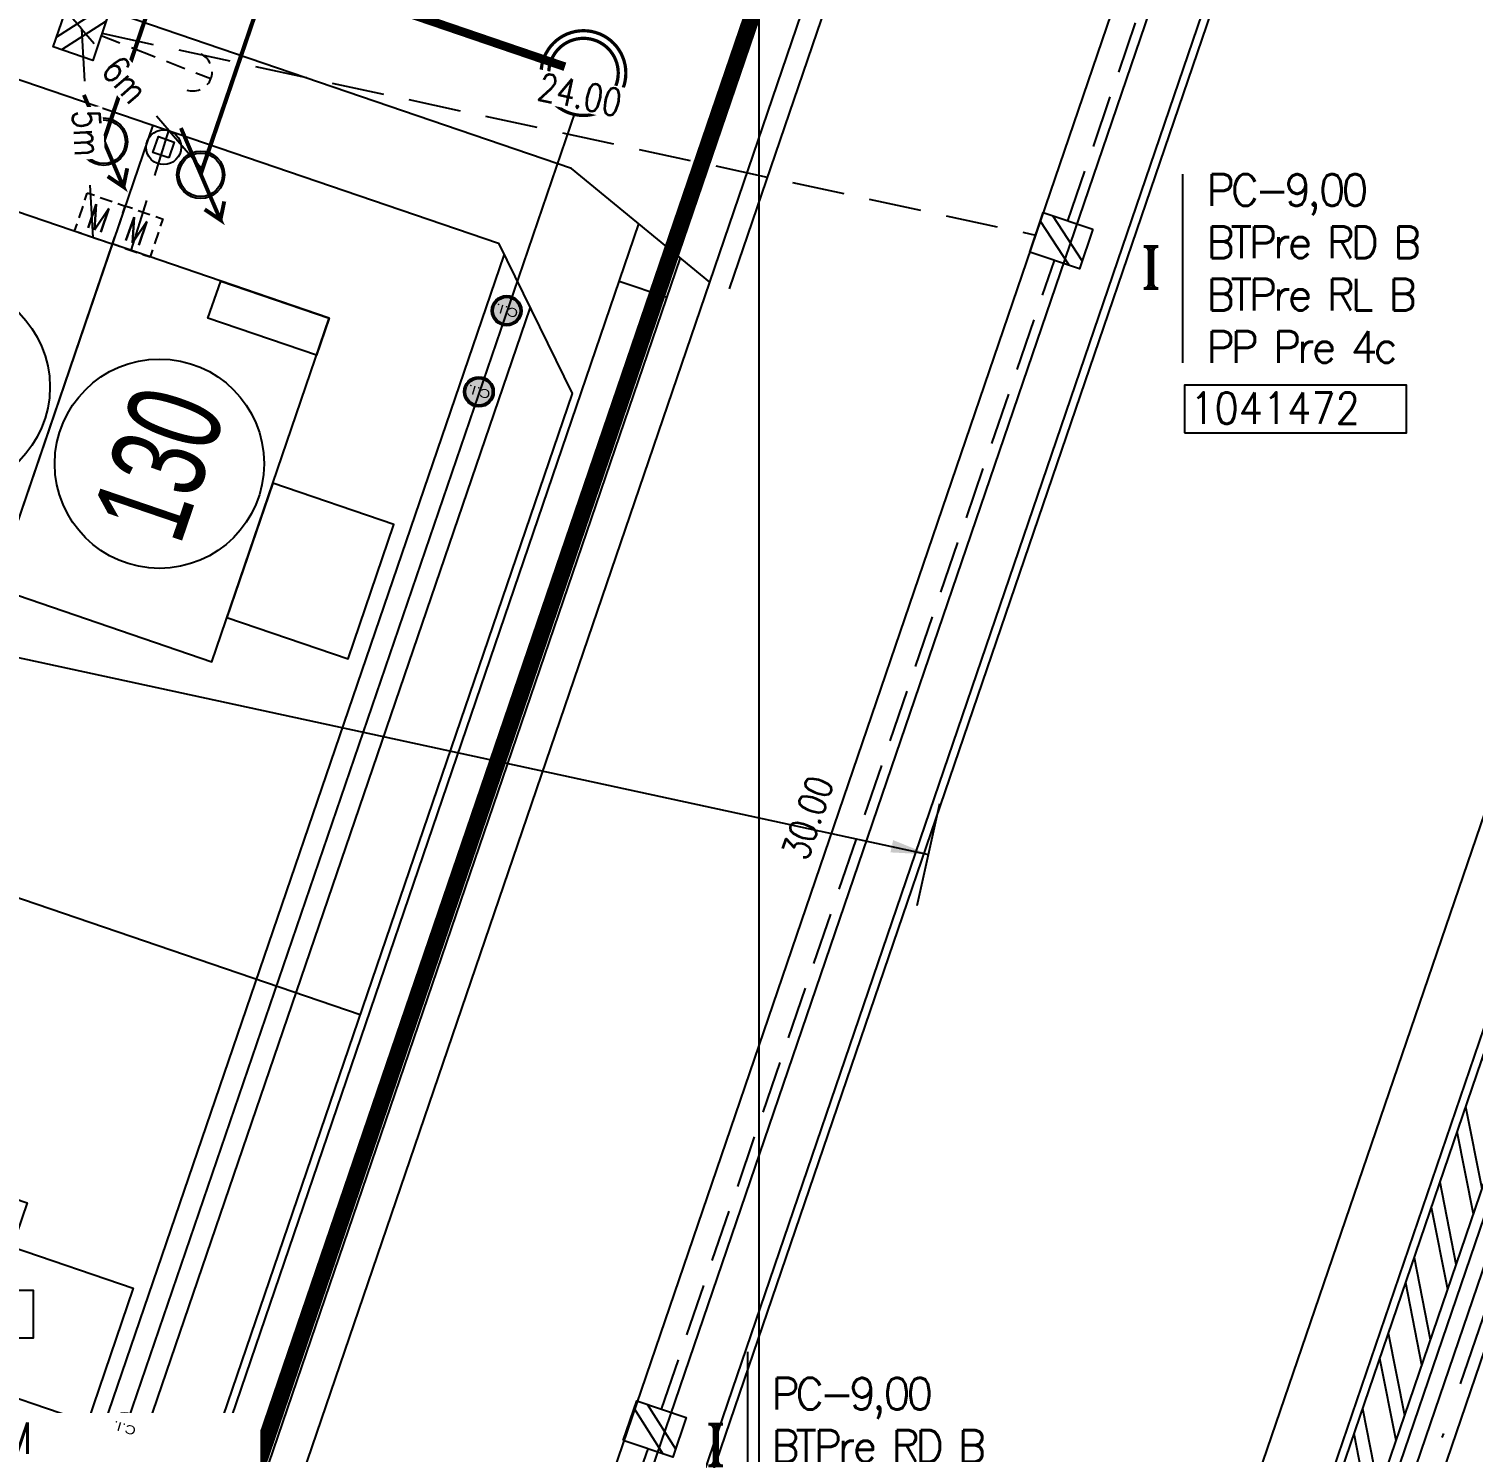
# Model space of a CAD drawing. Extents: x 0 to 336586, y 0 to 6284468.
# Drawn here: x 335382.56 to 335417.05, y 6277710.81 to 6277744.81 of the extents above; entities that cross this region are included whole.
import ezdxf
from ezdxf.enums import TextEntityAlignment as Align

# ---------------------------------------------------------------- set-up
doc = ezdxf.new("R2010")
doc.units = 0
doc.header["$LTSCALE"] = 5
for name, pattern in [('DASHDOTX2', [2, 1, -0.5, 0, -0.5]), ('DASHED', [0.75, 0.5, -0.25]), ('HIDDEN', [0.375, 0.25, -0.125])]:
    doc.linetypes.add(name, pattern=pattern)
for name, color, linetype in [('ACOM-P', 251, 'DASHED'), ('CALLES-URBANAS', 6, 'Continuous'), ('COTAS', 11, 'Continuous'), ('EQUIPOS', 240, 'Continuous'), ('EQUIPOS_P', 240, 'Continuous'), ('ESTRUCTURAS_E', 42, 'Continuous'), ('ESTRUCTURAS_P', 42, 'Continuous'), ('GRILLA', 254, 'Continuous'), ('LAP_A_E', 100, 'Continuous'), ('LBT_A_E', 100, 'Continuous'), ('LBT_A_P', 100, 'DASHED'), ('LINEA-EDIFICACION-URBANA', 21, 'Continuous'), ('LMT_A_E', 10, 'DASHDOTX2'), ('MUROS', 8, 'Continuous'), ('Numero', 42, 'Continuous'), ('PLANTA', 6, 'Continuous'), ('POSTES_E', 41, 'Continuous'), ('POSTES_P', 41, 'Continuous'), ('Prosan Agua Potable D. Arranque', 1, 'Continuous'), ('Prosan Agua Potable D. MAP', 5, 'Continuous'), ('Prosan Agua Potable P. Cañeria Proyectada', 1, 'Continuous'), ('Prosan Alcantarillado D. Union Domiciliaria', 4, 'Continuous'), ('Prosan Alcantarillado P. CI Proyectada', 1, 'Continuous'), ('Prosan Alcantarillado P. Colector Proyectado', 1, 'Continuous'), ('Prosan General Linea Oficial', 6, 'DASHDOTX2'), ('Prosan Pavimentación Solera Rebajada Proyectada', 8, 'HIDDEN'), ('Prosan Pavimentación Vereda Existente', 8, 'Continuous'), ('Prosan Pavimentación Vereda Existente Hatch', 8, 'Continuous'), ('Prosan Pavimentación Vereda Proyectada', 8, 'Continuous'), ('PUNTO-DE-INTERES', 254, 'Continuous'), ('servicios', 6, 'Continuous'), ('TEXTO-BT_P', 151, 'Continuous')]:
    doc.layers.add(name, color=color, linetype=linetype)
doc.styles.add('2mm', font='simplex.shx', dxfattribs={"width": 0.8, "height": 0.65})
doc.styles.add('ARIAL', font='arial.ttf', dxfattribs={"width": 0.82})
doc.styles.add('ROMANS', font='romans.shx', dxfattribs={"height": 1})
doc.styles.add('ROMANT', font='romant.shx', dxfattribs={"height": 2})
doc.styles.add('Swis-50', font='swissc.ttf', dxfattribs={"width": 0.85})
doc.dimstyles.new('ACOMETIDA 500', dxfattribs={"dimtxt": 0.65, "dimasz": 1.8, "dimexe": 1.25, "dimexo": 0.625, "dimtad": 0, "dimdec": 0, "dimtxsty": '2mm', "dimblk": 'NONE', "dimcen": 2.5, "dimse1": 1, "dimse2": 1, "dimclrd": 256, "dimclrt": 2, "dimadec": 0, "dimazin": 0, "dimtfac": 1, "dimtdec": 0, "dimtmove": 0, "dimatfit": 3, "dimldrblk": 'NONE', "dimfxl": 1, "dimtfill": 1, "dimlwd": -1, "dimarcsym": 2})
doc.dimstyles.new('GRILLA X 500', dxfattribs={"dimtxt": 0.5, "dimasz": 1.8, "dimexe": 1.25, "dimexo": 0.625, "dimtad": 0, "dimdec": 0, "dimtxsty": 'ROMANS', "dimblk": 'NONE', "dimcen": 2.5, "dimse1": 1, "dimse2": 1, "dimsd1": 1, "dimsd2": 1, "dimclrd": 256, "dimclrt": 256, "dimadec": 0, "dimazin": 0, "dimtfac": 1, "dimtdec": 0, "dimtmove": 0, "dimatfit": 3, "dimldrblk": 'NONE', "dimfxlon": 1, "dimtfill": 1, "dimlwd": -1, "dimarcsym": 2})
doc.dimstyles.new('VANO 500', dxfattribs={"dimtxt": 0.65, "dimasz": 1.8, "dimexe": 0, "dimexo": 8, "dimgap": 1.2, "dimtad": 0, "dimdec": 0, "dimzin": 0, "dimdsep": 46, "dimtxsty": '2mm', "dimblk": 'NONE', "dimcen": 0, "dimse1": 1, "dimse2": 1, "dimsd1": 1, "dimsd2": 1, "dimclrd": 7, "dimclrt": 2, "dimadec": 0, "dimazin": 0, "dimtfac": 1, "dimtdec": 0, "dimtofl": 0, "dimtmove": 0, "dimatfit": 3, "dimldrblk": 'NONE', "dimfxl": 1, "dimtfill": 1, "dimtolj": 1, "dimtzin": 0, "dimlwd": 25, "dimarcsym": 0})

# ---------------------------------------------------------------- blocks, each defined once
blk = doc.blocks.new('A$C461B3DCE')
at = {"layer": 'Prosan Agua Potable D. MAP', "ltscale": 2}
h = blk.add_hatch(color=4, dxfattribs=at)
h.dxf.hatch_style = 1
edge = h.paths.add_edge_path()
edge.add_line((0.7710314885518511, 0.5448670548734738), (0.7504819952160025, 0.5306253450311521))
edge.add_arc((0.5218886427903211, 0.3768014163459124), 0.2755298927691394, 393.9372072948622, 430.8894317799293)
edge.add_arc((0.5219586611189867, 0.376749035538496), 0.2755564759331746, 70.90675392884668, 215.492820778389)
edge.add_line((0.2976038094080948, 0.2167606861423788), (0.2770543160722461, 0.2025189763000571))
edge.add_arc((0.5218886427903213, 0.3768014163459125), 0.3005298927691393, 70.88943177992928, 215.4447158899646, ccw=False)
edge.add_arc((0.5218886427903213, 0.3768014163459125), 0.3005298927691391, 394.0026343322039, 430.88943177992934, ccw=False)
h = blk.add_hatch(color=4, dxfattribs=at)
h.dxf.hatch_style = 1
edge = h.paths.add_edge_path()
edge.add_line((0.7622593604771488, 0.557190258923689), (0.7420747884321109, 0.5424359027211417))
edge.add_arc((0.521888642790321, 0.3768014163459126), 0.2755298927691394, 0, 36.95222448506712, ccw=False)
edge.add_arc((0.5218620722195667, 0.376884724929531), 0.2755564759331746, 215.3966110015403, 359.98267785108266, ccw=False)
edge.add_line((0.2972388881172841, 0.2172733325026044), (0.2770543160722462, 0.2025189763000571))
edge.add_arc((0.5218886427903211, 0.3768014163459128), 0.3005298927691393, 215.4447158899647, 360)
edge.add_arc((0.5218886427903211, 0.3768014163459128), 0.3005298927691391, 0, 36.88679744772544)
at = {"layer": 'Prosan Agua Potable D. MAP', "color": 4, "ltscale": 2, "const_width": 0.05}
blk.add_lwpolyline([(9.38084215e-08, 1.08246816e-07), (1.023286459401971, 0.7479937492063158), (0.9377070762315523, 0.5236589383472321), (1.023286459402515, 0.7479937492077511), (0.7832410503892931, 0.7426890532315298)], dxfattribs=at)
at = {"layer": 'Prosan Agua Potable D. MAP', "color": 4, "ltscale": 2}
for radius in [0.3005298927691391, 0.2755298927691391]:
    blk.add_circle((0.5218886427903211, 0.3768014163459128), radius, dxfattribs=at)
blk = doc.blocks.new('agua potable')
at = {"layer": 'Prosan Agua Potable D. Arranque', "color": 4, "const_width": 0.1, "elevation": -499.8090000075405}
for points in [[(335873.9388850616, 6282419.829529954), (335876.6962315795, 6282427.906729617)], [(335876.2560848328, 6282419.038498042), (335879.0134313538, 6282427.115697701)]]:
    blk.add_lwpolyline(points, dxfattribs=at)
at = {"layer": 'Prosan Agua Potable P. Cañeria Proyectada', "color": 4, "const_width": 0.4}
blk.add_lwpolyline([(335889.6557240474, 6282423.482694933), (335874.9722331552, 6282380.469788568)], dxfattribs=at)
at = {"layer": 'Prosan Agua Potable D. MAP', "color": 4, "ltscale": 20}
for p, xscale, yscale, zscale, rotation in [((335873.4672744085, 6282420.927314133, -499.8090000075405), 1.885254132835699, 1.885254132835699, 1.885254132835699, 257.0827137300424), ((335875.7844741796, 6282420.136282217, -499.8090000075405), 1.885254132835698, 1.885254132835698, 1.885254132835698, 257.0827137440164)]:
    blk.add_blockref('A$C461B3DCE', p, dxfattribs=dict(at, xscale=xscale, yscale=yscale, zscale=zscale, rotation=rotation))
blk = doc.blocks.new('UD')
at = {"layer": 'Prosan Alcantarillado D. Union Domiciliaria', "true_color": 0x57ffab}
h = blk.add_hatch(color=101, dxfattribs=at)
edge = h.paths.add_edge_path()
edge.add_arc((6.984919e-10, 0), 0.3200000000000001, 0, 360)
at = {"layer": 'Prosan Alcantarillado D. Union Domiciliaria', "color": 7}
for radius in [0.36, 0.3200000000000001]:
    blk.add_circle((6.984919e-10, 0), radius, dxfattribs=at)
at = {"layer": 'Prosan Alcantarillado D. Union Domiciliaria', "color": 7, "ltscale": 10, "style": 'ARIAL', "oblique": 359.9999998988733, "width": 1.199999998176862}
blk.add_text('C.I.', height=0.2121039574924962, dxfattribs=at).set_placement((0, 0), align=Align.MIDDLE_CENTER)
blk = doc.blocks.new('ALCANTARILLADO')
at = {"layer": 'Prosan Alcantarillado D. Union Domiciliaria', "color": 5, "ltscale": 20, "const_width": 0.05}
for points in [[(99.42863472116733, -232.6942619462498), (100.8531718858576, -228.5213112388737)], [(89.99634542594868, -260.2841003182111), (99.4351088862386, -232.6753247431479)], [(89.99634542594868, -260.2841003182111), (99.4351088862386, -232.6753247431479)]]:
    blk.add_lwpolyline(points, dxfattribs=at)
at = {"layer": 'Prosan Alcantarillado D. Union Domiciliaria', "color": 5, "ltscale": 20}
for points in [[(89.5232301488868, -260.122353804647), (99.18099611860089, -231.8729867837392)], [(90.46946070300328, -260.4458468317753), (99.80402401850733, -233.1418610125547)], [(89.52323014886497, -260.122353804647), (90.46946070300328, -260.4458468317753)]]:
    blk.add_lwpolyline(points, dxfattribs=at)
at = {"layer": 'Prosan Alcantarillado P. CI Proyectada', "color": 5, "ltscale": 2, "const_width": 0.078}
for points in [[(100.0618478435863, -227.5268453253666, 1), (102.0863534588643, -227.5268453253666, 1)], [(100.2438478434924, -227.5268453253666, 1), (101.9043534589073, -227.5268453253666, 1)]]:
    blk.add_lwpolyline(points, format="xyb", close=True, dxfattribs=at)
at = {"layer": 'Prosan Alcantarillado P. Colector Proyectado', "color": 5, "const_width": 0.2072855569235698}
blk.add_lwpolyline([(100.6309743472957, -227.3755734938895), (14.04279268269602, -197.8166135421488)], dxfattribs=at)
at = {"layer": 'Prosan Alcantarillado D. Union Domiciliaria', "color": 5, "ltscale": 20, "rotation": 163.546395338698}
for p in [(99.23893149744254, -233.2021871802863, -498.7499999999998), (98.57652022805269, -235.1398061420768, -997.4999999999997), (90.11059036580991, -259.8910674739163)]:
    blk.add_blockref('UD', p, dxfattribs=at)
blk = doc.blocks.new('A$C12F70A7C')
at = {"layer": 'MUROS'}
for points in [[(0, -8.672000000951812), (-5.476999999998952, -8.672000000951812), (-5.476999999998952, 0), (0, 0)], [(-2.738500000006752, 0), (-5.476999999998952, 0), (-5.476999999998952, -0.9399999999441206), (-2.738500000006752, -0.9399999999441206)], [(0, -8.672000000951812), (5.4769999999844, -8.672000000951812), (5.4769999999844, 0), (0, 0)], [(2.7384999999922, 0), (5.4769999999844, 0), (5.4769999999844, -0.9399999999441206), (2.7384999999922, -0.9399999999441206)], [(-5.476999999998952, -7.557999999960883), (-8.53499999998894, -7.557999999960883), (-8.53499999998894, -4.169999999925493), (-5.476999999998952, -4.169999999925493)], [(5.4769999999844, -7.557999999960883), (8.534999999974389, -7.557999999960883), (8.534999999974389, -4.169999999925493), (5.4769999999844, -4.169999999925493)]]:
    blk.add_lwpolyline(points, close=True, dxfattribs=at)
blk = doc.blocks.new('PLANTA')
at = {"layer": 'Prosan Pavimentación Vereda Existente Hatch'}
h = blk.add_hatch(dxfattribs=at)
h.set_pattern_fill('ANSI32', color=256, scale=0.1, angle=56.15142590759736, style=0)
h.set_pattern_definition([(101.1514259075973, (398815.021874129, 6884201.188221465), (-0.9345162955458134, -0.1842160236226215), []), (101.1514259075973, (398815.2719743277, 6884201.561132399), (-0.9345162955458134, -0.1842160236226215), [])])
h.paths.add_polyline_path([(335888.4781682382, 6282376.334856326), (335888.1551001107, 6282375.388480616), (335897.3664820598, 6282372.243953673), (335897.4061303517, 6282372.230959794), (335897.4460855881, 6282372.218942847), (335897.4863237013, 6282372.207910069), (335897.5268204535, 6282372.197868107), (335897.5675514509, 6282372.18882301), (335897.6084921586, 6282372.180780225), (335897.6496179156, 6282372.173744598), (335897.6909039493, 6282372.167720367), (335897.7323253903, 6282372.16271116), (335897.7738572882, 6282372.158719995), (335897.8154746254, 6282372.155749275), (335897.8571523335, 6282372.153800791), (335897.8988653072, 6282372.152875717), (335897.9405884201, 6282372.152974607), (335897.9822965399, 6282372.154097405), (335898.0239645432, 6282372.156243433), (335898.0655673307, 6282372.1594114), (335898.1070798425, 6282372.163599394), (335898.1484770729, 6282372.168804897), (335898.1897340859, 6282372.175024769), (335898.2308260297, 6282372.182255267), (335898.2717281519, 6282372.190492034), (335898.312415815, 6282372.199730108), (335898.35286451, 6282372.209963925), (335898.3930498721, 6282372.221187321), (335898.4329476953, 6282372.233393533), (335898.4725339464, 6282372.246575212), (335898.5117847804, 6282372.260724416), (335898.5506765539, 6282372.275832621), (335898.58918584, 6282372.291890729), (335898.6272894422, 6282372.308889066), (335898.6649644081, 6282372.326817391), (335898.702188044, 6282372.345664908), (335898.7389379275, 6282372.365420261), (335898.7751919221, 6282372.386071553), (335898.8109281895, 6282372.407606342), (335898.8461252038, 6282372.430011656), (335898.8807617634, 6282372.453274), (335898.9148170045, 6282372.477379363), (335898.9482704137, 6282372.502313223), (335898.9811018398, 6282372.52806056), (335899.0132915064, 6282372.554605867), (335899.0448200236, 6282372.581933152), (335899.0756683998, 6282372.610025955), (335899.1058180532, 6282372.638867356), (335899.1352508228, 6282372.668439979), (335899.1639489791, 6282372.698726011), (335899.1918952357, 6282372.729707209), (335899.2190727588, 6282372.761364913), (335899.2454651775, 6282372.793680051), (335899.2710565942, 6282372.826633159), (335899.2958315935, 6282372.860204387), (335899.3197752517, 6282372.894373513), (335899.3428731464, 6282372.929119955), (335899.3651113639, 6282372.964422782), (335899.386476509, 6282373.00026073), (335899.406955712, 6282373.036612211), (335899.4265366371, 6282373.073455328), (335899.4452074894, 6282373.11076789), (335899.4629570223, 6282373.148527418), (335899.4797745441, 6282373.18671117), (335899.4956499247, 6282373.225296144), (335899.5105736012, 6282373.264259099), (335899.5245365841, 6282373.303576563), (335963.9766280358, 6282562.105530757), (335963.9896219146, 6282562.145179049), (335964.001638862, 6282562.185134286), (335964.0126716395, 6282562.225372399), (335964.0227136015, 6282562.265869151), (335964.0317586989, 6282562.306600149), (335964.0398014835, 6282562.347540856), (335964.0468371104, 6282562.388666613), (335964.0528613417, 6282562.429952647), (335964.0578705487, 6282562.471374088), (335964.0618617139, 6282562.512905986), (335964.0648324333, 6282562.554523323), (335964.0667809173, 6282562.596201031), (335964.0677059924, 6282562.637914005), (335964.0676071012, 6282562.679637117), (335964.0664843034, 6282562.721345237), (335964.0643382752, 6282562.763013241), (335964.0611703094, 6282562.804616028), (335964.0569823142, 6282562.84612854), (335964.0517768122, 6282562.887525771), (335964.0455569393, 6282562.928782783), (335964.0383264418, 6282562.969874728), (335964.0300896752, 6282563.010776849), (335964.0208516011, 6282563.051464513), (335964.010617784, 6282563.091913207), (335963.9993943886, 6282563.13209857), (335963.9871881753, 6282563.171996393), (335963.9740064966, 6282563.211582644), (335963.9598572928, 6282563.250833478), (335963.9447490867, 6282563.289725251), (335963.9286909791, 6282563.328234538), (335963.9116926427, 6282563.366338139), (335963.8937643167, 6282563.404013106), (335963.8749168004, 6282563.441236742), (335963.8551614468, 6282563.477986625), (335963.834510156, 6282563.51424062), (335963.8129753673, 6282563.549976887), (335963.7905700526, 6282563.585173901), (335963.767307708, 6282563.619810461), (335963.7432023459, 6282563.653865702), (335963.7182684863, 6282563.687319111), (335963.6925211487, 6282563.720150538), (335963.6659758421, 6282563.752340204), (335963.6386485565, 6282563.783868721), (335963.6105557528, 6282563.814717097), (335963.5817143531, 6282563.844866751), (335963.5521417304, 6282563.874299521), (335963.521855698, 6282563.902997676), (335963.4908744993, 6282563.930943933), (335963.459216796, 6282563.958121456), (335963.4269016576, 6282563.984513875), (335963.3939485495, 6282564.010105291), (335963.3603773215, 6282564.034880291), (335963.3262081957, 6282564.05882395), (335963.2914617541, 6282564.081921844), (335963.2561589268, 6282564.104160061), (335963.2203209789, 6282564.125525206), (335963.1839694978, 6282564.14600441), (335963.1471263802, 6282564.165585334), (335963.1098138192, 6282564.184256187), (335963.0720542904, 6282564.20200572), (335963.0338705387, 6282564.218823242), (335962.9952855646, 6282564.234698622), (335962.9563226101, 6282564.249622298), (335962.9170051452, 6282564.263585282), (335953.6843528814, 6282567.415373358), (335953.3612847538, 6282566.468997648), (335962.5939370177, 6282563.317209572), (335962.6101265621, 6282563.311460108), (335962.6261701315, 6282563.305315064), (335962.642058062, 6282563.298778144), (335962.6577807834, 6282563.291853282), (335962.6733288246, 6282563.28454465), (335962.6886928204, 6282563.276856652), (335962.7038635158, 6282563.268793918), (335962.7188317727, 6282563.260361305), (335962.7335885748, 6282563.251563893), (335962.7481250331, 6282563.242406979), (335962.7624323914, 6282563.232896082), (335962.7765020315, 6282563.223036928), (335962.7903254783, 6282563.212835458), (335962.8038944051, 6282563.202297816), (335962.8172006386, 6282563.191430349), (335962.8302361635, 6282563.180239605), (335962.8429931276, 6282563.168732323), (335962.8554638468, 6282563.156915435), (335962.8676408092, 6282563.144796059), (335962.8795166796, 6282563.132381496), (335962.8910843047, 6282563.119679223), (335962.9023367164, 6282563.106696893), (335962.9132671367, 6282563.093442324), (335962.9238689817, 6282563.079923501), (335962.934135865, 6282563.066148568), (335962.9440616023, 6282563.052125822), (335962.9536402149, 6282563.037863709), (335962.9628659326, 6282563.023370821), (335962.9717331986, 6282563.008655887), (335962.9802366713, 6282562.993727772), (335962.9883712286, 6282562.978595467), (335962.9961319707, 6282562.963268087), (335963.0035142226, 6282562.947754866), (335963.0105135376, 6282562.932065148), (335963.0171256995, 6282562.916208383), (335963.0233467255, 6282562.900194123), (335963.0291728682, 6282562.884032015), (335963.0346006183, 6282562.867731794), (335963.0396267061, 6282562.851303278), (335963.0442481042, 6282562.834756365), (335963.048462029, 6282562.81810102), (335963.0522659418, 6282562.801347276), (335963.0556575516, 6282562.784505226), (335963.0586348152, 6282562.767585013), (335963.0611959394, 6282562.750596832), (335963.0633393814, 6282562.733550914), (335963.06506385, 6282562.716457526), (335963.0663683065, 6282562.699326967), (335963.0672519652, 6282562.682169554), (335963.0677142937, 6282562.664995622), (335963.0677550136, 6282562.647815516), (335963.0673741003, 6282562.630639586), (335963.0665717833, 6282562.613478177), (335963.065348546, 6282562.596341627), (335963.063705125, 6282562.579240257), (335963.0616425104, 6282562.562184369), (335963.0591619445, 6282562.545184238), (335963.0562649217, 6282562.528250102), (335963.0529531869, 6282562.511392164), (335963.049228735, 6282562.494620577), (335963.0450938094, 6282562.477945443), (335963.040550901, 6282562.461376809), (335963.0356027462, 6282562.444924653), (335963.0302523255, 6282562.428598885), (335898.578160874, 6282373.626644691), (335898.5724114103, 6282373.610455147), (335898.5662663671, 6282373.594411577), (335898.5597294457, 6282373.578523647), (335898.5528045837, 6282373.562800925), (335898.5454959525, 6282373.547252884), (335898.5378079545, 6282373.531888888), (335898.5297452207, 6282373.516718193), (335898.5213126077, 6282373.501749936), (335898.512515195, 6282373.486993134), (335898.5033582819, 6282373.472456676), (335898.4938473841, 6282373.458149318), (335898.4839882307, 6282373.444079678), (335898.4737867604, 6282373.430256231), (335898.4632491182, 6282373.416687304), (335898.4523816517, 6282373.40338107), (335898.4411909069, 6282373.390345545), (335898.4296836248, 6282373.377588581), (335898.4178667369, 6282373.365117862), (335898.4057473612, 6282373.352940899), (335898.393332798, 6282373.34106503), (335898.3806305255, 6282373.329497404), (335898.3676481948, 6282373.318244993), (335898.3543936262, 6282373.307314572), (335898.3408748037, 6282373.296712727), (335898.3270998705, 6282373.286445844), (335898.3130771242, 6282373.276520106), (335898.2988150114, 6282373.266941494), (335898.2843221232, 6282373.257715777), (335898.2696071896, 6282373.24884851), (335898.2546790742, 6282373.240345038), (335898.2395467692, 6282373.23221048), (335898.2242193897, 6282373.224449738), (335898.2087061684, 6282373.217067487), (335898.1930164499, 6282373.210068171), (335898.177159685, 6282373.203456009), (335898.1611454253, 6282373.197234984), (335898.1449833172, 6282373.19140884), (335898.1286830961, 6282373.18598109), (335898.1122545807, 6282373.180955003), (335898.0957076669, 6282373.176333604), (335898.0790523219, 6282373.17211968), (335898.0622985783, 6282373.168315767), (335898.045456528, 6282373.164924157), (335898.0285363158, 6282373.161946894), (335898.011548134, 6282373.15938577), (335897.9945022156, 6282373.157242328), (335897.9774088284, 6282373.155517858), (335897.9602782688, 6282373.154213402), (335897.9431208557, 6282373.153329744), (335897.925946924, 6282373.152867415), (335897.9087668187, 6282373.152826696), (335897.8915908883, 6282373.153207608), (335897.8744294792, 6282373.154009925), (335897.8572929286, 6282373.155233162), (335897.8401915588, 6282373.156876584), (335897.8231356713, 6282373.158939199), (335897.8061355398, 6282373.161419764), (335897.7892014046, 6282373.164316787), (335897.7723434661, 6282373.167628522), (335897.7555718789, 6282373.171352973), (335897.7388967457, 6282373.175487899), (335897.7223281108, 6282373.180030808), (335897.7058759547, 6282373.184978963), (335897.6895501874, 6282373.190329383)])
at = {"layer": 'CALLES-URBANAS', "flags": 128}
for points in [[(335962.5293233921, 6282563.12793443), (335953.2966711283, 6282566.279722506), (335948.6170237684, 6282564.178912999), (335886.1033410822, 6282381.055213066), (335888.5427818637, 6282376.524131468), (335897.7541638129, 6282373.379604525)], [(335946.4876784203, 6282564.905816286), (335883.9739957342, 6282381.782116353)], [(335900.7548250075, 6282372.883587997), (335932.4962877323, 6282465.865057745)]]:
    blk.add_lwpolyline(points, dxfattribs=at)
blk.add_lwpolyline([(335869.7327027355, 6282380.30374775, 0.4142135623773341), (335877.3493657625, 6282384.043593246), (335888.4144491321, 6282416.456961322), (335885.1135484824, 6282419.168797398), (335804.0564688998, 6282446.839582525), (335799.7863638674, 6282446.71229147), (335788.7212804979, 6282414.298923394, 0.4142135623730951), (335792.4611259939, 6282406.682260367), (335796.9383142946, 6282405.153864376)], format="xyb", dxfattribs=at)
at = {"layer": 'LINEA-EDIFICACION-URBANA', "ltscale": 0.2}
for p, q in [((335795.6966477596, 6282427.76765576), (335880.066042328, 6282398.966132187)), ((335875.1121632349, 6282420.2055197), (335863.1586425145, 6282385.189618421))]:
    blk.add_line(p, q, dxfattribs=at)
blk.add_lwpolyline([(335871.4125272388, 6282382.371956202), (335792.3966421284, 6282409.345930465), (335790.6336620546, 6282412.93645985), (335800.7596334646, 6282442.598851671), (335804.3501628488, 6282444.361831745), (335883.3660479591, 6282417.387857482), (335885.1290280329, 6282413.797328098), (335875.003056623, 6282384.134936277)], close=True, dxfattribs=at)
at = {"layer": 'Prosan General Linea Oficial', "ltscale": 0.2, "const_width": 0.05}
blk.add_lwpolyline([(335898.3888857319, 6282373.691258317), (335930.1303484567, 6282466.672728064)], dxfattribs=at)
at = {"layer": 'Prosan Pavimentación Solera Rebajada Proyectada', "linetype": 'Continuous', "flags": 128}
for points in [[(335888.4144491321, 6282416.456961322), (335890.837460089, 6282423.554779149)], [(335888.8876369873, 6282416.295427258), (335891.3106479441, 6282423.393245085)]]:
    blk.add_lwpolyline(points, dxfattribs=at)
at = {"layer": 'Prosan Pavimentación Vereda Existente'}
for points in [[(335898.5781608739, 6282373.626644691), (335930.3196235988, 6282466.608114438)], [(335899.5245365841, 6282373.303576563), (335931.265999309, 6282466.28504631)]]:
    blk.add_lwpolyline(points, dxfattribs=at)
at = {"layer": 'Prosan Pavimentación Vereda Proyectada'}
for points in [[(335954.1043414473, 6282568.645661782), (335953.3612847538, 6282566.468997648), (335948.4277486263, 6282564.243526625), (335885.9140659402, 6282381.119826691), (335888.4781682382, 6282376.334856326), (335887.7351115447, 6282374.158192192)], [(335946.4876784204, 6282564.905816286), (335947.292097774, 6282564.631208377), (335884.7784150879, 6282381.507508445), (335883.9739957342, 6282381.782116353)], [(335869.7327027356, 6282380.30374775), (335870.4757594275, 6282382.480411884), (335871.4263139442, 6282382.155917221), (335875.165567925, 6282383.99192232), (335886.722737549, 6282417.846777311)], [(335877.3493657626, 6282384.043593246), (335876.5449464087, 6282384.318201154), (335887.7130077439, 6282417.033226488)], [(335887.3899396163, 6282416.086850778), (335886.2542887639, 6282416.474532532)]]:
    blk.add_lwpolyline(points, dxfattribs=at)
at = {"layer": 'PUNTO-DE-INTERES', "color": 8}
for centre in [(335870.1543566975, 6282413.950979927), (335875.271468713, 6282412.11924143)]:
    blk.add_circle(centre, 2.5, dxfattribs=at)
at = {"layer": 'PUNTO-DE-INTERES', "xscale": -1, "rotation": 341.1514259085047}
blk.add_blockref('A$C12F70A7C', (335874.1429588521, 6282417.36639257), dxfattribs=at)
blk.add_blockref('A$C12F70A7C', (335874.1429588521, 6282417.36639257), dxfattribs=at)
blk.add_blockref('A$C12F70A7C', (335874.1429588521, 6282417.36639257), dxfattribs=at)
at = {"layer": 'PUNTO-DE-INTERES', "rotation": 161.1514259085047}
blk.add_blockref('A$C12F70A7C', (335864.1278468972, 6282388.028745552), dxfattribs=at)
blk.add_blockref('A$C12F70A7C', (335864.1278468972, 6282388.028745552), dxfattribs=at)
blk.add_blockref('A$C12F70A7C', (335864.1278468972, 6282388.028745552), dxfattribs=at)
at = {"layer": 'PUNTO-DE-INTERES', "color": 8, "insert": (335875.267522436, 6282412.120588587), "char_height": 2.25, "attachment_point": 5, "rotation": 71.15142590850466, "line_spacing_factor": 0.6, "style": 'Swis-50'}
blk.add_mtext('\\fArial Narrow|b0|i0|c00|p39;\\H1x;\\W0.8;130', dxfattribs=at)
blk = doc.blocks.new('EM-BT_P')
at = {"layer": 'EQUIPOS'}
for p, q in [((-1.59583581811421, 0.990598165203636), (-1.59583581811421, 1.595838092819461)), ((-0.990595890498426, 1.595417830392476), (-1.59583581811421, 1.595417830392476)), ((-0.4940528739877835, 1.595417830392476), (0.4940729303437621, 1.595417830392476)), ((0.9906159468543903, 1.595417830392476), (1.595855874470174, 1.595417830392476)), ((1.595855874470174, 0.990598165203636), (1.595855874470174, 1.595838092819461)), ((-1.59583581811421, 0.4940551486930361), (-1.59583581811421, -0.4940706556385237)), ((1.595855874470174, 0.4940551486930361), (1.595855874470174, -0.4940706556385237)), ((-1.59583581811421, -0.9906136721491804), (-1.59583581811421, -1.595853599764949)), ((1.595855874470174, -0.9906136721491804), (1.595855874470174, -1.595853599764949)), ((-0.990595890498426, -1.595433337337964), (-1.59583581811421, -1.595433337337964)), ((-0.4940528739877835, -1.595433337337964), (0.4940729303437621, -1.595433337337964)), ((0.9906159468543903, -1.595433337337964), (1.595855874470174, -1.595433337337964))]:
    blk.add_line(p, q, dxfattribs=at)
at = {"layer": 'EQUIPOS', "style": 'ROMANS', "width": 0.8}
blk.add_text('M', height=1.98, dxfattribs=at).set_placement((-0.9147899827143248, -0.9896123134684556))
blk = doc.blocks.new('PC-9_P')
at = {"layer": 'POSTES_E'}
for p, q in [((0.6083982158431285, 1.249984817137545), (-1.000003517699549, -0.7605173497908027)), ((0.9999964823004506, 0.728340590182853), (-0.5826881361359098, -1.250015182862455))]:
    blk.add_line(p, q, dxfattribs=at)
blk.add_lwpolyline([(-1.000003517699549, 1.249984817137545), (0.9999964823004506, 1.249984817137545), (0.9999964823004506, -1.250015182862455), (-1.000003517699549, -1.250015182862455)], close=True, dxfattribs=at)
blk = doc.blocks.new('*U127')
at = {"layer": 'ESTRUCTURAS_E', "ltscale": 3}
for p, q in [((0, 0), (1.277985193092521, -0.002834052118847897)), ((2.061180875280137, -0.004570862055749606), (3.686315604184898, -0.00817475085411724)), ((4.469514018495042, -0.009911566849757098), (5.725290182241783, -0.0126963683614656)), ((6.476516428193107, -0.01436228307282515), (7.500006936455655, -0.01663196934089773))]:
    blk.add_line(p, q, dxfattribs=at)
for centre, radius, start, end in [((6.271076066451347, -0.01992608251946087), 1.228864047043083, 46.25956569213735, 86.67112421729148), ((6.270372309252831, -0.0199245218718177), 1.229538347487761, 339.9592160563813, 20.34764614389914), ((6.271076066451348, -0.01992608251866506), 1.22886404704308, 273.0747586614306, 313.4863171865848)]:
    blk.add_arc(centre, radius, start, end, dxfattribs=at)
blk = doc.blocks.new('*D167')
at = {"layer": 'Defpoints', "color": 0, "linetype": 'HIDDEN', "ltscale": 0.25, "transparency": 16777216}
for p in [(335398.7089334789, 6277711.635396936), (335397.5055665597, 6277711.365877251), (335400.9170848394, 6277696.133935133)]:
    blk.add_point(p, dxfattribs=at)
at = {"layer": 'COTAS', "color": 2, "linetype": 'HIDDEN', "ltscale": 0.25, "transparency": 16777216, "insert": (335400.5435310928, 6277703.444180477), "char_height": 0.65, "attachment_point": 5, "rotation": 282.6242724875764, "style": '2mm', "bg_fill": 3, "box_fill_scale": 1.1, "bg_fill_color": 256, "bg_fill_true_color": 13158600, "bg_fill_transparency": 0}
blk.add_mtext('\\A1;16.00', dxfattribs=at)
blk = doc.blocks.new('_None')
blk = doc.blocks.new('*D168')
at = {"layer": 'Defpoints', "color": 0, "linetype": 'HIDDEN', "ltscale": 0.25, "transparency": 16777216}
for p in [(335384.0195002344, 6277745.762844592), (335383.8131406347, 6277744.80782754), (335407.2153368926, 6277739.751092865)]:
    blk.add_point(p, dxfattribs=at)
at = {"layer": 'COTAS', "color": 2, "linetype": 'HIDDEN', "ltscale": 0.25, "transparency": 16777216, "insert": (335395.7205983633, 6277743.234477255), "char_height": 0.65, "attachment_point": 5, "rotation": 347.80701534893046, "style": '2mm', "bg_fill": 3, "box_fill_scale": 1.1, "bg_fill_color": 256, "bg_fill_true_color": 13158600, "bg_fill_transparency": 0}
blk.add_mtext('\\A1;24.00', dxfattribs=at)
blk = doc.blocks.new('*D193')
at = {"layer": 'Defpoints', "color": 0, "ltscale": 0.5, "transparency": 16777216}
for p in [(335416.9720095613, 6277768.331685745), (335406.0073996335, 6277740.163452811), (335407.2153302457, 6277739.751096929)]:
    blk.add_point(p, dxfattribs=at)
at = {"layer": 'COTAS', "color": 2, "ltscale": 0.5, "transparency": 16777216, "insert": (335410.8857327157, 6277754.453749463), "char_height": 0.65, "attachment_point": 5, "rotation": 71.15143898286952, "style": '2mm', "bg_fill": 3, "box_fill_scale": 1.1, "bg_fill_color": 256, "bg_fill_true_color": 13158600, "bg_fill_transparency": 0}
blk.add_mtext('\\A1;30.00', dxfattribs=at)
blk = doc.blocks.new('*D194')
at = {"layer": 'Defpoints', "color": 0, "ltscale": 0.5, "transparency": 16777216}
for p in [(335407.2153302457, 6277739.751096929), (335396.3153636272, 6277711.772183224), (335397.5055599434, 6277711.365881367)]:
    blk.add_point(p, dxfattribs=at)
at = {"layer": 'COTAS', "color": 2, "ltscale": 0.5, "transparency": 16777216, "insert": (335401.1613816293, 6277725.967818018), "char_height": 0.65, "attachment_point": 5, "rotation": 71.15143898286952, "style": '2mm', "bg_fill": 3, "box_fill_scale": 1.1, "bg_fill_color": 256, "bg_fill_true_color": 13158600, "bg_fill_transparency": 0}
blk.add_mtext('\\A1;30.00', dxfattribs=at)
blk = doc.blocks.new('PM-6_P')
at = {"layer": 'POSTES_E'}
blk.add_lwpolyline([(-0.6677519658405187, 0.6677414800509212), (0.6677199434739736, 0.6677414800509212), (0.6677199434739736, -0.66773042926323), (-0.6677519658405187, -0.66773042926323)], close=True, dxfattribs=at)
blk.add_circle((-1.601118327254625e-05, 5.52539384557349e-06), 1.386432699211355, dxfattribs=at)
blk = doc.blocks.new('*D307')
at = {"layer": 'ACOM-P', "ltscale": 0.5, "transparency": 16777216}
for p, q in [((335383.8131406346, 6277744.807827539), (335383.8895577039, 6277743.459367197)), ((335384.0955408879, 6277739.824575162), (335384.0191238187, 6277741.173035502))]:
    blk.add_line(p, q, dxfattribs=at)
at = {"layer": 'Defpoints', "color": 0, "ltscale": 0.5, "transparency": 16777216}
for p in [(335383.8131406346, 6277744.807827539), (335383.8131406346, 6277744.807827539), (335384.0955408879, 6277739.824575162)]:
    blk.add_point(p, dxfattribs=at)
at = {"layer": 'ACOM-P', "color": 2, "ltscale": 0.5, "transparency": 16777216, "insert": (335383.9543407611, 6277742.31620135), "char_height": 0.65, "attachment_point": 5, "rotation": 273.2434751054336, "style": '2mm', "bg_fill": 3, "box_fill_scale": 1.1, "bg_fill_color": 256, "bg_fill_true_color": 13158600, "bg_fill_transparency": 0}
blk.add_mtext('5m', dxfattribs=at)
blk = doc.blocks.new('*D308')
at = {"layer": 'ACOM-P', "ltscale": 0.5, "transparency": 16777216}
for p, q in [((335383.8129739771, 6277744.808020785), (335382.6374199572, 6277746.171132207)), ((335383.8129739771, 6277744.808020785), (335384.1144696544, 6277744.458422048)), ((335385.911531277, 6277742.374642672), (335385.6100356015, 6277742.724241408)), ((335385.911531277, 6277742.374642672), (335387.0870852969, 6277741.011531251))]:
    blk.add_line(p, q, dxfattribs=at)
at = {"layer": 'Defpoints', "color": 0, "ltscale": 0.5, "transparency": 16777216}
for p in [(335383.812854032, 6277744.807917344), (335383.8129739771, 6277744.808020785), (335385.911411332, 6277742.37453923)]:
    blk.add_point(p, dxfattribs=at)
at = {"layer": 'ACOM-P', "color": 2, "ltscale": 0.5, "transparency": 16777216, "insert": (335384.8622526275, 6277743.591331728), "char_height": 0.65, "attachment_point": 5, "rotation": 310.77464637788904, "style": '2mm', "bg_fill": 3, "box_fill_scale": 1.1, "bg_fill_color": 256, "bg_fill_true_color": 13158600, "bg_fill_transparency": 0}
blk.add_mtext('6m', dxfattribs=at)
blk = doc.blocks.new('*U417')
at = {"layer": 'GRILLA', "lineweight": -3}
blk.add_lwpolyline([(400, 50), (400, 150)], dxfattribs=at)
blk = doc.blocks.new('COTA-500')
at = {"layer": 'COTAS', "color": 11}
blk.add_line((0.007478311659748544, 1.249977630094855), (-0.007478310724740958, -1.249977629634322), dxfattribs=at)
blk.add_solid([(0.8990864967945762, -0.1553816995609121), (0.9008812913689561, 0.1446129311781807), (4.675037934900872e-10, -2.564345437383597e-12)], dxfattribs=at)
blk = doc.blocks.new('*D440')
at = {"layer": 'Defpoints', "color": 0, "ltscale": 0.5, "transparency": 16777216}
for p in [(335402.3497128253, 6277986.733224559), (335398.5975279866, 6277900), (0, 0)]:
    blk.add_point(p, dxfattribs=at)
at = {"layer": 'GRILLA', "ltscale": 0.5, "transparency": 16777216, "insert": (335402.3497128243, 6277991.143938844), "char_height": 1, "attachment_point": 5, "rotation": 90, "style": 'ROMANS', "bg_fill": 3, "box_fill_scale": 1.1, "bg_fill_color": 256, "bg_fill_true_color": 13158600, "bg_fill_transparency": 0}
blk.add_mtext('X-335399', dxfattribs=at)

msp = doc.modelspace()

# ---------------------------------------------------------------- linework, layer by layer
at = {"layer": 'LBT_A_P', "ltscale": 0.5}
for points in [[(335384.3048906692, 6277744.701597732), (335406.6007988121, 6277739.883882672)], [(335397.6673890214, 6277711.838966655), (335407.0535026087, 6277739.277992358)]]:
    msp.add_lwpolyline(points, dxfattribs=at)
at = {"layer": 'Numero'}
msp.add_lwpolyline([(335410.1579052074, 6277735.163292881), (335415.4630680213, 6277735.163292881), (335415.4630680213, 6277736.296453763), (335410.1579052074, 6277736.296453763)], close=True, dxfattribs=at)

# ---------------------------------------------------------------- block references
at = {"layer": 'EQUIPOS_P', "ltscale": 5, "xscale": 0.3, "yscale": 0.3, "zscale": 0.3, "rotation": 341.1514259146094}
for p in [(335384.250168139, 6277740.27753994), (335385.156370719, 6277739.9683191)]:
    msp.add_blockref('EM-BT_P', p, dxfattribs=at)
at = {"layer": 'ESTRUCTURAS_P', "ltscale": 5, "xscale": 0.375, "yscale": 0.375, "zscale": 0.375, "rotation": 338.7136572594423}
msp.add_blockref('*U127', (335384.2860418872, 6277744.646383281), dxfattribs=at)
at = {"layer": 'GRILLA', "lineweight": -3}
msp.add_blockref('*U417', (335000, 6277600), dxfattribs=at)
at = {"layer": 'PLANTA'}
msp.add_blockref('PLANTA', (-489.5943777723587, -4677.696606804617), dxfattribs=at)
at = {"layer": 'POSTES_P', "ltscale": 5}
for p, xscale, yscale, zscale, rotation in [((335383.8128581492, 6277744.80792396), 0.4999999999999999, 0.4999999999999999, 0.4999999999999999, 341.1514259017074), ((335407.2153368926, 6277739.751092863), 0.5, 0.5, 0.5, 251.5765900630863), ((335397.5055599434, 6277711.365881369), 0.5, 0.5, 0.5, 71.15142590943871)]:
    msp.add_blockref('PC-9_P', p, dxfattribs=dict(at, xscale=xscale, yscale=yscale, zscale=zscale, rotation=rotation))
at = {"layer": 'servicios', "color": 1}
msp.add_blockref('ALCANTARILLADO', (335294.7307215866, 6277971.279013176), dxfattribs=at)
at = {"layer": 'servicios'}
msp.add_blockref('agua potable', (-489.5943777723587, -4677.696606804617), dxfattribs=at)

# ---------------------------------------------------------------- texts
at = {"layer": 'Numero', "style": 'ROMANS', "width": 0.9}
msp.add_text('1041472', height=0.75, dxfattribs=at).set_placement((335410.2973286738, 6277735.37664324))

# ---------------------------------------------------------------- next in the draw order: texts
at = {"layer": 'TEXTO-BT_P', "ltscale": 0.5, "insert": (335378.0022093151, 6277710.519286799), "char_height": 0.7499999981250001, "attachment_point": 4, "style": 'ROMANS', "bg_fill": 3, "box_fill_scale": 1.3, "bg_fill_color": 256, "bg_fill_transparency": 0}
msp.add_mtext('{\\T0.8;BTPre P M\\PBTPre CAntihurto 3Ø M}', dxfattribs=at)

# ---------------------------------------------------------------- next in the draw order: dimensions: what is measured, and where the dimension line sits
at = {"layer": 'COTAS', "linetype": 'HIDDEN', "ltscale": 0.25}
dim = msp.add_aligned_dim(p1=(335407.2153368926, 6277739.751092863), p2=(335383.8131406346, 6277744.807827538), distance=-0.9770577560801573, dimstyle='VANO 500', override={"dimpost": '.00', "dimsah": 1}, dxfattribs=at)
dim.commit()
dim.dimension.update_dxf_attribs({"geometry": '*D168', "text_midpoint": (335395.7205983633, 6277743.234477255)})
dim = msp.add_linear_dim(base=(335398.7089334789, 6277711.635396936), p1=(335400.9170848394, 6277696.133935133), p2=(335397.5055665595, 6277711.365877251), angle=102.62427248778489, dimstyle='VANO 500', override={"dimpost": '.00', "dimsah": 1}, dxfattribs=at)
dim.commit()
dim.dimension.update_dxf_attribs({"geometry": '*D167', "text_midpoint": (335400.5435310928, 6277703.444180477), "dimtype": 161})

# ---------------------------------------------------------------- next in the draw order: linework, layer by layer
at = {"layer": 'ACOM-P', "ltscale": 0.5}
msp.add_lwpolyline([(335385.0017434678, 6277739.515354321), (335385.9018036862, 6277742.377689176)], dxfattribs=at)
at = {"layer": 'LBT_A_P', "ltscale": 0.5}
msp.add_lwpolyline([(335407.3768759626, 6277740.224295414), (335416.8104749384, 6277767.858496223)], dxfattribs=at)

# ---------------------------------------------------------------- next in the draw order: block references
at = {"layer": 'ESTRUCTURAS_P', "ltscale": 5, "xscale": 0.375, "yscale": 0.375, "zscale": 0.375, "rotation": 250.3422540017228}
msp.add_blockref('*U127', (335397.3440324957, 6277710.892689397), dxfattribs=at)
at = {"layer": 'POSTES_P', "ltscale": 5, "xscale": 0.3, "yscale": 0.3, "zscale": 0.3, "rotation": 161.1514259169997}
msp.add_blockref('PM-6_P', (335385.7770336564, 6277741.980916482), dxfattribs=at)

# ---------------------------------------------------------------- next in the draw order: dimensions: what is measured, and where the dimension line sits
at = {"layer": 'ACOM-P', "ltscale": 0.5}
dim = msp.add_aligned_dim(p1=(335384.0955408879, 6277739.824575161), p2=(335383.8131406346, 6277744.807827538), distance=-5.269340497692781e-11, dimstyle='ACOMETIDA 500', override={"dimpost": 'm', "dimsah": 1}, dxfattribs=at)
dim.commit()
dim.dimension.update_dxf_attribs({"geometry": '*D307', "text_midpoint": (335383.9543407611, 6277742.31620135)})

# ---------------------------------------------------------------- next in the draw order: dimensions: what is measured, and where the dimension line sits
dim = msp.add_aligned_dim(p1=(335385.9114113316, 6277742.374539231), p2=(335383.8128540321, 6277744.807917344), distance=-0.0001583883380301796, text='6m', dimstyle='ACOMETIDA 500', override={"dimpost": 'm', "dimsah": 1}, dxfattribs=at)
dim.commit()
dim.dimension.update_dxf_attribs({"geometry": '*D308', "text_midpoint": (335384.8622526275, 6277743.591331728)})
at = {"layer": 'COTAS', "ltscale": 0.5}
dim = msp.add_linear_dim(base=(335406.0073996335, 6277740.163452811), p1=(335416.9720095612, 6277768.331685746), p2=(335407.2153302461, 6277739.751096931), angle=71.15143898286954, dimstyle='VANO 500', override={"dimpost": '.00', "dimsah": 1, "dimtmove": 1}, dxfattribs=at)
dim.commit()
dim.dimension.update_dxf_attribs({"geometry": '*D193', "text_midpoint": (335410.8857327157, 6277754.453749463)})

# ---------------------------------------------------------------- next in the draw order: linework, layer by layer
at = {"layer": 'TEXTO-BT_P', "ltscale": 0.5}
msp.add_lwpolyline([(335410.1142154436, 6277741.334245228), (335410.1142154436, 6277736.834383063)], dxfattribs=at)

# ---------------------------------------------------------------- next in the draw order: texts
at = {"layer": 'TEXTO-BT_P', "ltscale": 0.5, "style": 'ROMANT'}
msp.add_text('I', height=0.9999999975, dxfattribs=at).set_placement((335409.3584367014, 6277739.1074006), align=Align.MIDDLE_CENTER)
at = {"layer": 'TEXTO-BT_P', "ltscale": 0.5, "insert": (335410.6876217114, 6277739.084795969), "char_height": 0.7499999981250001, "attachment_point": 4, "style": 'ROMANS', "bg_fill": 3, "box_fill_scale": 1.3, "bg_fill_color": 256, "bg_fill_transparency": 0}
msp.add_mtext('{\\T0.8;PC-9,00\\PBTPre RD B\\PBTPre RL B\\PPP Pre 4c}', dxfattribs=at)

# ---------------------------------------------------------------- next in the draw order: dimensions: what is measured, and where the dimension line sits
at = {"layer": 'COTAS', "ltscale": 0.5}
dim = msp.add_linear_dim(base=(335396.3153636272, 6277711.772183224), p1=(335407.2153302461, 6277739.751096931), p2=(335397.5055599434, 6277711.365881369), angle=71.15143898286954, dimstyle='VANO 500', override={"dimpost": '.00', "dimsah": 1, "dimtmove": 1}, dxfattribs=at)
dim.commit()
dim.dimension.update_dxf_attribs({"geometry": '*D194', "text_midpoint": (335401.1613816293, 6277725.967818018)})

# ---------------------------------------------------------------- next in the draw order: linework, layer by layer
for points in [[(335414.5786244975, 6277699.19372829), (335412.0303056971, 6277710.571607957), (335420.4617700703, 6277735.219866972), (335430.2212695947, 6277763.808732224), (335439.9779422633, 6277792.389325107), (335449.4197218321, 6277820.039403816), (335459.0436718563, 6277848.473782859), (335467.5872618188, 6277873.716191097), (335474.2727934625, 6277880.257826401)], [(335224.3070617126, 6277794.475828676), (335239.256357417, 6277778.30064067), (335264.8478576852, 6277769.565422369), (335289.3879701096, 6277761.188946443), (335313.9950694758, 6277752.789615487), (335334.8164369783, 6277745.68248441), (335355.7365372478, 6277738.538463867), (335379.7936561459, 6277730.3307163), (335404.0469462401, 6277725.08953426)]]:
    msp.add_lwpolyline(points, dxfattribs=at)
at = {"layer": 'LAP_A_E', "ltscale": 0.5}
msp.add_lwpolyline([(335412.7475991689, 6277703.030756362), (335425.0267740079, 6277738.992150482)], dxfattribs=at)
at = {"layer": 'LBT_A_E', "ltscale": 0.5}
msp.add_lwpolyline([(335413.1024900611, 6277702.909605813), (335425.3816649002, 6277738.870999933)], dxfattribs=at)
at = {"layer": 'LMT_A_E', "ltscale": 0.5}
msp.add_lwpolyline([(335413.4573809534, 6277702.788455265), (335425.7365557927, 6277738.749849386)], dxfattribs=at)
at = {"layer": 'TEXTO-BT_P', "ltscale": 0.5}
msp.add_lwpolyline([(335399.7207799828, 6277713.205418385), (335399.7207799828, 6277708.69987723)], dxfattribs=at)

# ---------------------------------------------------------------- next in the draw order: block references
at = {"layer": 'COTAS', "rotation": 167.8057888017674}
msp.add_blockref('COTA-500', (335404.0469462401, 6277725.08953426), dxfattribs=at)

# ---------------------------------------------------------------- next in the draw order: texts
at = {"layer": 'TEXTO-BT_P', "ltscale": 0.5, "style": 'ROMANT'}
msp.add_text('I', height=0.9999999975, dxfattribs=at).set_placement((335398.9650012406, 6277710.98208226), align=Align.MIDDLE_CENTER)
at = {"layer": 'TEXTO-BT_P', "ltscale": 0.5, "insert": (335400.2941862507, 6277710.959477629), "char_height": 0.7499999981250001, "attachment_point": 4, "style": 'ROMANS', "bg_fill": 3, "box_fill_scale": 1.3, "bg_fill_color": 256, "bg_fill_transparency": 0}
msp.add_mtext('{\\T0.8;PC-9,00\\PBTPre RD B\\PTBT S}', dxfattribs=at)

# ---------------------------------------------------------------- next in the draw order: dimensions: what is measured, and where the dimension line sits
at = {"layer": 'GRILLA', "ltscale": 0.5}
dim = msp.add_ordinate_dim(feature_location=(335398.5975279866, 6277900), offset=(3.7521848386968486, 86.733224558644), dtype=1, origin=(0, 0), dimstyle='GRILLA X 500', override={"dimpost": 'X-<>', "dimsah": 1}, dxfattribs=at)
dim.commit()
dim.dimension.update_dxf_attribs({"geometry": '*D440', "text_midpoint": (335402.3497128243, 6277991.143938844)})

# ---------------------------------------------------------------- next in the draw order: linework, layer by layer
at = {"layer": 'Numero'}
msp.add_lwpolyline([(335377.3633089148, 6277713.539290367), (335382.6684717287, 6277713.539290367), (335382.6684717287, 6277714.672451248), (335377.3633089148, 6277714.672451248)], close=True, dxfattribs=at)

doc.saveas('drawing.dxf')
